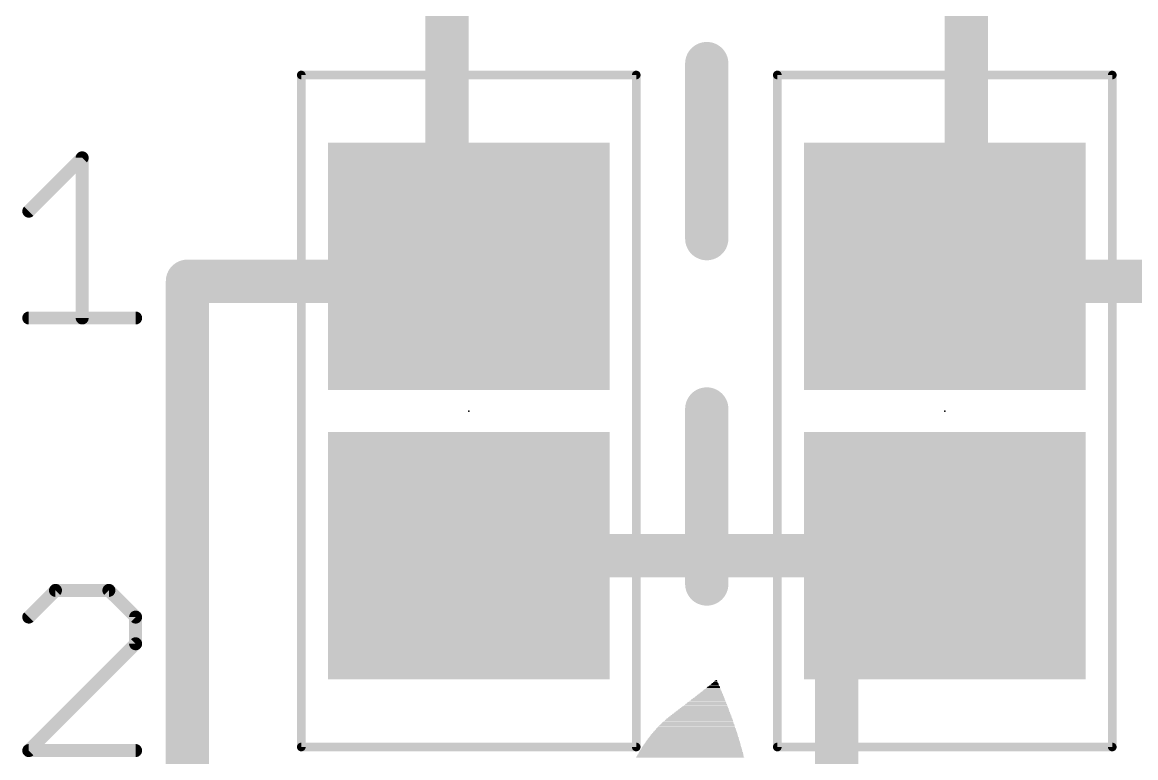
# Model space of a CAD drawing. Extents: x 0.5 to 16, y 1.5 to 29.5.
# Drawn here: x 4.11 to 10.65, y 21.08 to 25.4 of the extents above; entities that cross this region are included whole.
import ezdxf

# ---------------------------------------------------------------- set-up
doc = ezdxf.new("R2010")
doc.units = 0
for name, color, linetype in [('1', 12, 'CONTINUOUS'), ('21', 40, 'CONTINUOUS'), ('23', 53, 'CONTINUOUS'), ('29', 253, 'CONTINUOUS'), ('39', 12, 'CONTINUOUS')]:
    doc.layers.add(name, color=color, linetype=linetype)

# ---------------------------------------------------------------- blocks, each defined once
blk = doc.blocks.new('RECT')
blk.add_solid([(-0.5, -0.5), (0.5, -0.5), (-0.5, 0.5), (0.5, 0.5)])

msp = doc.modelspace()

# ---------------------------------------------------------------- linework, layer by layer
at = {"layer": '1', "const_width": 0.254}
for points in [[(6.604, 23.964), (6.604, 26.67)], [(9.652, 23.964), (9.652, 26.67)], [(6.604, 23.876), (6.604, 23.964)], [(6.604, 23.964), (6.731, 23.964)], [(9.652, 23.964), (9.525, 23.964)], [(9.613, 23.876), (9.525, 23.964)], [(9.652, 23.876), (9.652, 23.964)], [(5.08, 19.05), (5.08, 23.876)], [(5.08, 23.876), (6.604, 23.876)], [(9.652, 23.876), (9.613, 23.876)], [(11.176, 23.876), (9.652, 23.876)], [(9.398, 22.264), (9.398, 22.352)], [(9.398, 22.264), (6.731, 22.264)], [(8.89, 21.59), (9.525, 22.225)], [(9.525, 22.264), (9.398, 22.264)], [(9.525, 22.225), (9.525, 22.264)], [(8.89, 17.78), (8.89, 21.59)]]:
    msp.add_lwpolyline(points, dxfattribs=at)
at = {"layer": '1', "const_width": 0.127}
for points in [[(6.6675, 23.964, 1), (6.5405, 23.964)], [(6.604, 24.0275, 1), (6.604, 23.9005)], [(6.731, 23.9005, 1), (6.731, 24.0275)], [(9.525, 24.0275, 1), (9.525, 23.9005)], [(9.5699, 24.0089, 1), (9.4801, 23.9191)], [(9.7155, 23.964, 1), (9.5885, 23.964)], [(9.652, 23.9005, 1), (9.652, 24.0275)], [(5.1435, 23.876, 1), (5.0165, 23.876)], [(5.08, 23.9395, 1), (5.08, 23.8125)], [(6.5405, 23.964, 1), (6.6675, 23.964)], [(6.604, 23.8125, 1), (6.604, 23.9395)], [(9.613, 23.9395, 1), (9.613, 23.8125)], [(9.5885, 23.964, 1), (9.7155, 23.964)], [(9.652, 23.9395, 1), (9.652, 23.8125)], [(9.652, 23.8125, 1), (9.652, 23.9395)], [(6.5405, 23.876, 1), (6.6675, 23.876)], [(9.5681, 23.8311, 1), (9.6579, 23.9209)], [(9.5885, 23.876, 1), (9.7155, 23.876)], [(9.4615, 22.352, 1), (9.3345, 22.352)], [(6.731, 22.3275, 1), (6.731, 22.2005)], [(9.398, 22.3275, 1), (9.398, 22.2005)], [(9.398, 22.2005, 1), (9.398, 22.3275)], [(9.5885, 22.264, 1), (9.4615, 22.264)], [(9.5699, 22.1801, 1), (9.4801, 22.2699)], [(9.525, 22.2005, 1), (9.525, 22.3275)], [(9.3345, 22.264, 1), (9.4615, 22.264)], [(9.4615, 22.225, 1), (9.5885, 22.225)], [(8.9535, 21.59, 1), (8.8265, 21.59)], [(8.8451, 21.6349, 1), (8.9349, 21.5451)]]:
    msp.add_lwpolyline(points, format="xyb", dxfattribs=at)
at = {"layer": '21'}
for points, const_width in [([(8.128, 25.154), (8.128, 24.126)], 0.254), ([(4.1486, 24.2872), (4.4622, 24.6007)], 0.0762), ([(4.4622, 24.6007), (4.4622, 23.6601)], 0.0762), ([(4.1486, 23.6601), (4.7757, 23.6601)], 0.0762), ([(8.128, 23.126), (8.128, 22.098)], 0.254), ([(4.3054, 22.0607), (4.1486, 21.9039)], 0.0762), ([(4.6189, 22.0607), (4.3054, 22.0607)], 0.0762), ([(4.7757, 21.9039), (4.6189, 22.0607)], 0.0762), ([(4.7757, 21.7472), (4.7757, 21.9039)], 0.0762), ([(4.1486, 21.1201), (4.7757, 21.7472)], 0.0762), ([(4.7757, 21.1201), (4.1486, 21.1201)], 0.0762)]:
    msp.add_lwpolyline(points, dxfattribs=dict(at, const_width=const_width))
for points, const_width in [([(8.1915, 25.154, 1), (8.0645, 25.154)], 0.127), ([(4.4812, 24.6007, 1), (4.4431, 24.6007)], 0.0381), ([(4.4756, 24.5872, 1), (4.4487, 24.6142)], 0.0381), ([(4.1351, 24.3006, 1), (4.1621, 24.2737)], 0.0381), ([(8.0645, 24.126, 1), (8.1915, 24.126)], 0.127), ([(4.1486, 23.6791, 1), (4.1486, 23.641)], 0.0381), ([(4.4431, 23.6601, 1), (4.4812, 23.6601)], 0.0381), ([(4.7757, 23.641, 1), (4.7757, 23.6791)], 0.0381), ([(8.1915, 23.126, 1), (8.0645, 23.126)], 0.127), ([(8.0645, 22.098, 1), (8.1915, 22.098)], 0.127), ([(4.3054, 22.0798, 1), (4.3054, 22.0417)], 0.0381), ([(4.3189, 22.0472, 1), (4.2919, 22.0742)], 0.0381), ([(4.6324, 22.0742, 1), (4.6054, 22.0472)], 0.0381), ([(4.6189, 22.0417, 1), (4.6189, 22.0798)], 0.0381), ([(4.1351, 21.9174, 1), (4.1621, 21.8905)], 0.0381), ([(4.7947, 21.9039, 1), (4.7566, 21.9039)], 0.0381), ([(4.7622, 21.8905, 1), (4.7892, 21.9174)], 0.0381), ([(4.7566, 21.7472, 1), (4.7947, 21.7472)], 0.0381), ([(4.7892, 21.7337, 1), (4.7622, 21.7606)], 0.0381), ([(4.1486, 21.1392, 1), (4.1486, 21.1011)], 0.0381), ([(4.1351, 21.1336, 1), (4.1621, 21.1066)], 0.0381), ([(4.7757, 21.1011, 1), (4.7757, 21.1392)], 0.0381)]:
    msp.add_lwpolyline(points, format="xyb", dxfattribs=dict(at, const_width=const_width))
at = {"layer": '23'}
for p in [(6.731, 23.114), (9.525, 23.114)]:
    msp.add_point(p, dxfattribs=at)
at = {"layer": '39', "const_width": 0.0508}
for points in [[(5.748, 21.141), (5.748, 25.087)], [(5.748, 25.087), (7.714, 25.087)], [(7.714, 25.087), (7.714, 21.141)], [(8.542, 21.141), (8.542, 25.087)], [(8.542, 25.087), (10.508, 25.087)], [(10.508, 25.087), (10.508, 21.141)], [(7.714, 21.141), (5.748, 21.141)], [(10.508, 21.141), (8.542, 21.141)]]:
    msp.add_lwpolyline(points, dxfattribs=at)
at = {"layer": '39', "const_width": 0.0254}
for points in [[(5.7607, 25.087, 1), (5.7353, 25.087)], [(5.748, 25.0997, 1), (5.748, 25.0743)], [(7.7267, 25.087, 1), (7.7013, 25.087)], [(7.714, 25.0743, 1), (7.714, 25.0997)], [(8.5547, 25.087, 1), (8.5293, 25.087)], [(8.542, 25.0997, 1), (8.542, 25.0743)], [(10.5207, 25.087, 1), (10.4953, 25.087)], [(10.508, 25.0743, 1), (10.508, 25.0997)], [(5.748, 21.1537, 1), (5.748, 21.1283)], [(5.7353, 21.141, 1), (5.7607, 21.141)], [(7.7013, 21.141, 1), (7.7267, 21.141)], [(7.714, 21.1283, 1), (7.714, 21.1537)], [(8.542, 21.1537, 1), (8.542, 21.1283)], [(8.5293, 21.141, 1), (8.5547, 21.141)], [(10.4953, 21.141, 1), (10.5207, 21.141)], [(10.508, 21.1283, 1), (10.508, 21.1537)]]:
    msp.add_lwpolyline(points, format="xyb", dxfattribs=at)

# ---------------------------------------------------------------- block references
at = {"layer": '1', "xscale": 1.3, "yscale": 1.5, "rotation": 270}
for p in [(6.731, 23.964), (9.525, 23.964), (6.731, 22.264), (9.525, 22.264)]:
    msp.add_blockref('RECT', p, dxfattribs=at)
at = {"layer": '21'}
for p, xscale, yscale in [((8.1711, 21.501), 0.0584, 0.0024), ((8.1724, 21.5035), 0.0558, 0.0024), ((8.1736, 21.5061), 0.0482, 0.0026), ((8.1749, 21.5086), 0.0456, 0.0024), ((8.1762, 21.5112), 0.0432, 0.0026), ((8.1762, 21.5137), 0.038, 0.0024), ((8.1775, 21.5162), 0.0356, 0.0024), ((8.1787, 21.5188), 0.0278, 0.0026), ((8.18, 21.5213), 0.0254, 0.0024), ((8.18, 21.5239), 0.0202, 0.0026), ((8.1813, 21.5264), 0.0178, 0.0024), ((8.1825, 21.5289), 0.0152, 0.0024), ((8.1825, 21.5315), 0.01, 0.0026), ((8.1838, 21.534), 0.0076, 0.0024), ((8.1432, 21.435), 0.1702, 0.0026), ((8.1444, 21.4375), 0.1676, 0.0024), ((8.1457, 21.44), 0.16, 0.0024), ((8.147, 21.4426), 0.1574, 0.0026), ((8.147, 21.4451), 0.1524, 0.0024), ((8.1482, 21.4477), 0.1498, 0.0026), ((8.1508, 21.4502), 0.1448, 0.0024), ((8.1508, 21.4527), 0.1396, 0.0024), ((8.1521, 21.4553), 0.1372, 0.0026), ((8.1533, 21.4578), 0.1294, 0.0024), ((8.1546, 21.4604), 0.127, 0.0026), ((8.1559, 21.4629), 0.1244, 0.0024), ((8.1559, 21.4654), 0.1194, 0.0024), ((8.1584, 21.468), 0.1142, 0.0026), ((8.1584, 21.4705), 0.1092, 0.0024), ((8.1597, 21.4731), 0.1066, 0.0026), ((8.1597, 21.4756), 0.1016, 0.0024), ((8.1622, 21.4781), 0.0964, 0.0024), ((8.1635, 21.4807), 0.094, 0.0026), ((8.1635, 21.4832), 0.0888, 0.0024), ((8.166, 21.4858), 0.0838, 0.0026), ((8.166, 21.4883), 0.0786, 0.0024), ((8.1673, 21.4908), 0.0762, 0.0024), ((8.1686, 21.4934), 0.0736, 0.0026), ((8.1698, 21.4959), 0.066, 0.0024), ((8.1711, 21.4985), 0.0634, 0.0026), ((8.1152, 21.3715), 0.2768, 0.0026), ((8.1165, 21.374), 0.2742, 0.0024), ((8.1165, 21.3765), 0.2692, 0.0024), ((8.1177, 21.3791), 0.2666, 0.0026), ((8.119, 21.3816), 0.259, 0.0024), ((8.1203, 21.3842), 0.2564, 0.0026), ((8.1216, 21.3867), 0.254, 0.0024), ((8.1229, 21.3892), 0.2464, 0.0024), ((8.1241, 21.3918), 0.2438, 0.0026), ((8.1241, 21.3943), 0.2386, 0.0024), ((8.1266, 21.3969), 0.2336, 0.0026), ((8.1279, 21.3994), 0.231, 0.0024), ((8.1279, 21.4019), 0.226, 0.0024), ((8.1292, 21.4045), 0.2234, 0.0026), ((8.1304, 21.407), 0.2158, 0.0024), ((8.1317, 21.4096), 0.2132, 0.0026), ((8.133, 21.4121), 0.2108, 0.0024), ((8.1343, 21.4146), 0.2032, 0.0024), ((8.1355, 21.4172), 0.2006, 0.0026), ((8.1356, 21.4197), 0.1956, 0.0024), ((8.1368, 21.4223), 0.193, 0.0026), ((8.1394, 21.4248), 0.188, 0.0024), ((8.1393, 21.4273), 0.1828, 0.0024), ((8.1406, 21.4299), 0.1802, 0.0026), ((8.1419, 21.4324), 0.1726, 0.0024), ((8.0848, 21.3054), 0.3886, 0.0024), ((8.0847, 21.308), 0.3834, 0.0026), ((8.0873, 21.3105), 0.3784, 0.0024), ((8.0873, 21.313), 0.3734, 0.0024), ((8.0886, 21.3156), 0.3708, 0.0026), ((8.0898, 21.3181), 0.3682, 0.0024), ((8.0898, 21.3207), 0.3632, 0.0026), ((8.0924, 21.3232), 0.3582, 0.0024), ((8.0937, 21.3257), 0.3556, 0.0024), ((8.0936, 21.3283), 0.3504, 0.0026), ((8.0962, 21.3308), 0.3454, 0.0024), ((8.0974, 21.3334), 0.3428, 0.0026), ((8.0975, 21.3359), 0.3378, 0.0024), ((8.1, 21.3384), 0.3328, 0.0024), ((8.1, 21.341), 0.3276, 0.0026), ((8.1012, 21.3435), 0.325, 0.0024), ((8.1038, 21.3461), 0.32, 0.0026), ((8.1038, 21.3486), 0.315, 0.0024), ((8.1051, 21.3511), 0.3124, 0.0024), ((8.1063, 21.3537), 0.3098, 0.0026), ((8.1076, 21.3562), 0.3022, 0.0024), ((8.1089, 21.3588), 0.2998, 0.0026), ((8.1089, 21.3613), 0.2946, 0.0024), ((8.1114, 21.3638), 0.2894, 0.0024), ((8.1127, 21.3664), 0.287, 0.0026), ((8.1127, 21.3689), 0.282, 0.0024), ((8.0619, 21.2394), 0.475, 0.0026), ((8.0632, 21.2419), 0.4724, 0.0024), ((8.0632, 21.247), 0.4674, 0.0024), ((8.0644, 21.2445), 0.4698, 0.0026), ((8.0644, 21.2495), 0.4648, 0.0024), ((8.0657, 21.2521), 0.4622, 0.0026), ((8.0657, 21.2546), 0.4572, 0.0024), ((8.067, 21.2572), 0.4546, 0.0026), ((8.0682, 21.2597), 0.452, 0.0024), ((8.0682, 21.2622), 0.447, 0.0024), ((8.0695, 21.2648), 0.4444, 0.0026), ((8.0708, 21.2673), 0.442, 0.0024), ((8.0708, 21.2699), 0.4368, 0.0026), ((8.072, 21.2724), 0.4342, 0.0024), ((8.0733, 21.2749), 0.4318, 0.0024), ((8.0733, 21.2775), 0.4266, 0.0026), ((8.0746, 21.28), 0.4242, 0.0024), ((8.0759, 21.2826), 0.4216, 0.0026), ((8.0759, 21.2851), 0.4166, 0.0024), ((8.0771, 21.2876), 0.414, 0.0024), ((8.0784, 21.2902), 0.4114, 0.0026), ((8.0784, 21.2927), 0.4064, 0.0024), ((8.0809, 21.2953), 0.4012, 0.0026), ((8.0822, 21.2978), 0.3988, 0.0024), ((8.0822, 21.3003), 0.3936, 0.0024), ((8.0835, 21.3029), 0.3912, 0.0026), ((8.0467, 21.1733), 0.5512, 0.0024), ((8.0466, 21.1759), 0.546, 0.0026), ((8.0479, 21.181), 0.5434, 0.0026), ((8.0479, 21.1784), 0.5434, 0.0024), ((8.0479, 21.1835), 0.5384, 0.0024), ((8.0492, 21.1886), 0.536, 0.0026), ((8.0492, 21.186), 0.536, 0.0024), ((8.0492, 21.1911), 0.5308, 0.0024), ((8.0504, 21.1937), 0.5282, 0.0026), ((8.0517, 21.1962), 0.5256, 0.0024), ((8.0517, 21.2013), 0.5206, 0.0026), ((8.053, 21.1987), 0.5232, 0.0024), ((8.053, 21.2038), 0.5182, 0.0024), ((8.0543, 21.2064), 0.5156, 0.0026), ((8.0543, 21.2114), 0.5106, 0.0024), ((8.0543, 21.2089), 0.5106, 0.0024), ((8.0556, 21.214), 0.508, 0.0026), ((8.0555, 21.2165), 0.5028, 0.0024), ((8.0568, 21.2191), 0.5004, 0.0026), ((8.0581, 21.2216), 0.4978, 0.0024), ((8.0581, 21.2267), 0.4928, 0.0026), ((8.0581, 21.2241), 0.4928, 0.0024), ((8.0594, 21.2292), 0.4902, 0.0024), ((8.0593, 21.2318), 0.485, 0.0026), ((8.0606, 21.2343), 0.4826, 0.0024), ((8.0619, 21.2368), 0.48, 0.0024), ((8.0339, 21.1124), 0.607, 0.0026), ((8.0352, 21.1098), 0.6096, 0.0024), ((8.0352, 21.1149), 0.6044, 0.0024), ((8.0365, 21.12), 0.602, 0.0024), ((8.0365, 21.1175), 0.602, 0.0026), ((8.0365, 21.1225), 0.5968, 0.0024), ((8.0378, 21.1276), 0.5944, 0.0024), ((8.0378, 21.1251), 0.5944, 0.0026), ((8.0377, 21.1327), 0.5892, 0.0024), ((8.0377, 21.1302), 0.5892, 0.0026), ((8.039, 21.1352), 0.5866, 0.0024), ((8.039, 21.1403), 0.5816, 0.0024), ((8.0403, 21.1378), 0.5842, 0.0026), ((8.0403, 21.1429), 0.579, 0.0026), ((8.0403, 21.1479), 0.574, 0.0024), ((8.0416, 21.1454), 0.5766, 0.0024), ((8.0415, 21.1505), 0.5714, 0.0026), ((8.0428, 21.1556), 0.5688, 0.0026), ((8.0428, 21.153), 0.5688, 0.0024), ((8.0428, 21.1581), 0.5638, 0.0024), ((8.0441, 21.1632), 0.5612, 0.0026), ((8.0441, 21.1606), 0.5612, 0.0024), ((8.0441, 21.1657), 0.5562, 0.0024), ((8.0454, 21.1708), 0.5538, 0.0024), ((8.0454, 21.1683), 0.5538, 0.0026), ((8.0302, 21.0794), 0.635, 0.0026), ((8.0301, 21.0844), 0.6298, 0.0024), ((8.0301, 21.0819), 0.6298, 0.0024), ((8.0314, 21.0895), 0.6274, 0.0024), ((8.0314, 21.087), 0.6274, 0.0026), ((8.0314, 21.0946), 0.6222, 0.0024), ((8.0314, 21.0921), 0.6222, 0.0026), ((8.0327, 21.0971), 0.6198, 0.0024), ((8.0327, 21.1022), 0.6146, 0.0024), ((8.034, 21.0997), 0.6172, 0.0026), ((8.0339, 21.1073), 0.612, 0.0024), ((8.0339, 21.1048), 0.612, 0.0026)]:
    msp.add_blockref('RECT', p, dxfattribs=dict(at, xscale=xscale, yscale=yscale))
at = {"layer": '29', "xscale": 1.4524, "yscale": 1.6524, "rotation": 270}
for p in [(6.731, 23.964), (9.525, 23.964), (6.731, 22.264), (9.525, 22.264)]:
    msp.add_blockref('RECT', p, dxfattribs=at)

doc.saveas('drawing.dxf')
